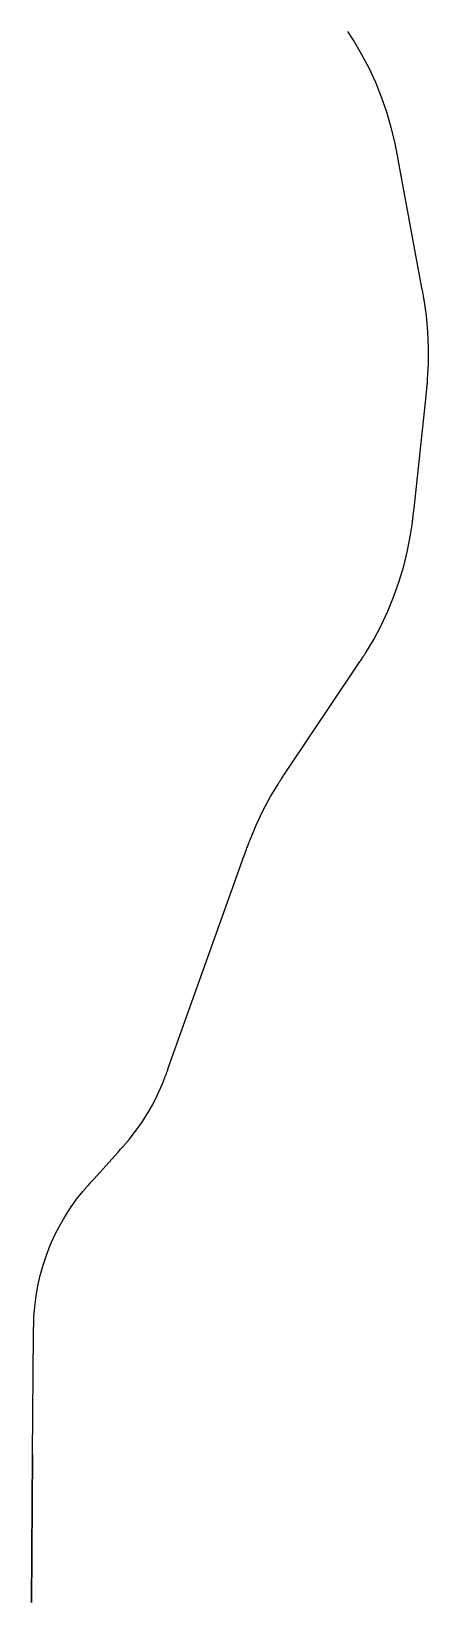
# Model space of a CAD drawing. Extents: x -94 to 1718882, y -67 to 443780.
# Drawn here: x 1683491 to 1687065, y 370521 to 384659 of the extents above; entities that cross this region are included whole.
import ezdxf

# ---------------------------------------------------------------- set-up
doc = ezdxf.new("R2010")
doc.units = 0
doc.layers.add('Level 1', color=7, linetype='Continuous')

msp = doc.modelspace()

# ---------------------------------------------------------------- linework, layer by layer
at = {"layer": 'Level 1'}
for p, q in [((1686389, 384580), (1686337, 384659)), ((1686462, 384456), (1686389, 384580)), ((1686529, 384330), (1686462, 384456)), ((1686589, 384200), (1686529, 384330)), ((1686642, 384067), (1686589, 384200)), ((1686689, 383932), (1686642, 384067)), ((1686729, 383794), (1686689, 383932)), ((1686763, 383655), (1686729, 383794)), ((1686763, 383654), (1686763, 383655)), ((1686764, 383648), (1686763, 383654)), ((1686765, 383643), (1686764, 383648)), ((1686767, 383636), (1686765, 383643)), ((1686768, 383630), (1686767, 383636)), ((1686769, 383623), (1686768, 383630)), ((1686771, 383615), (1686769, 383623)), ((1686772, 383607), (1686771, 383615)), ((1686774, 383599), (1686772, 383607)), ((1686776, 383589), (1686774, 383599)), ((1686778, 383578), (1686776, 383589)), ((1686780, 383565), (1686778, 383578)), ((1686784, 383548), (1686780, 383565)), ((1686791, 383507), (1686784, 383548)), ((1687005, 382353), (1686791, 383507)), ((1687012, 382312), (1687005, 382353)), ((1687015, 382295), (1687012, 382312)), ((1687018, 382282), (1687015, 382295)), ((1687020, 382271), (1687018, 382282)), ((1687021, 382262), (1687020, 382271)), ((1687023, 382253), (1687021, 382262)), ((1687024, 382245), (1687023, 382253)), ((1687025, 382237), (1687024, 382245)), ((1687027, 382230), (1687025, 382237)), ((1687028, 382224), (1687027, 382230)), ((1687029, 382217), (1687028, 382224)), ((1687030, 382211), (1687029, 382217)), ((1687031, 382206), (1687030, 382211)), ((1687031, 382205), (1687031, 382206)), ((1687045, 382100), (1687031, 382205)), ((1687031, 382205), (1687031, 382205)), ((1687059, 381958), (1687045, 382100)), ((1687065, 381814), (1687059, 381958)), ((1687064, 381671), (1687065, 381814)), ((1687056, 381528), (1687064, 381671)), ((1687049, 381450), (1687050, 381461)), ((1687050, 381461), (1687051, 381471)), ((1687051, 381471), (1687052, 381480)), ((1687052, 381480), (1687053, 381488)), ((1687053, 381488), (1687054, 381496)), ((1687054, 381503), (1687055, 381509)), ((1687054, 381496), (1687054, 381503)), ((1687055, 381516), (1687056, 381522)), ((1687055, 381509), (1687055, 381516)), ((1687056, 381522), (1687056, 381528)), ((1687056, 381528), (1687056, 381528)), ((1686934, 380367), (1687042, 381379)), ((1687042, 381379), (1687046, 381420)), ((1687046, 381420), (1687048, 381437)), ((1687048, 381437), (1687049, 381450)), ((1686929, 380326), (1686934, 380367)), ((1686903, 380128), (1686916, 380218)), ((1686916, 380218), (1686917, 380224)), ((1686916, 380218), (1686916, 380218)), ((1686916, 380218), (1686916, 380218)), ((1686917, 380224), (1686918, 380230)), ((1686918, 380230), (1686919, 380236)), ((1686919, 380236), (1686920, 380243)), ((1686920, 380250), (1686921, 380258)), ((1686920, 380243), (1686920, 380250)), ((1686921, 380258), (1686922, 380266)), ((1686922, 380266), (1686923, 380275)), ((1686923, 380275), (1686924, 380284)), ((1686924, 380284), (1686926, 380295)), ((1686926, 380295), (1686927, 380308)), ((1686927, 380308), (1686929, 380326)), ((1686876, 379987), (1686903, 380128)), ((1686842, 379848), (1686876, 379987)), ((1686801, 379711), (1686842, 379848)), ((1686753, 379576), (1686801, 379711)), ((1686699, 379443), (1686753, 379576)), ((1686638, 379313), (1686699, 379443)), ((1686571, 379187), (1686638, 379313)), ((1686487, 379048), (1686490, 379054)), ((1686490, 379054), (1686494, 379059)), ((1686494, 379059), (1686497, 379064)), ((1686497, 379064), (1686571, 379187)), ((1686497, 379064), (1686497, 379064)), ((1685792, 378011), (1686414, 378939)), ((1686414, 378939), (1686438, 378973)), ((1686438, 378973), (1686447, 378988)), ((1686447, 378988), (1686454, 378999)), ((1686454, 378999), (1686460, 379008)), ((1686460, 379008), (1686466, 379016)), ((1686466, 379016), (1686471, 379023)), ((1686471, 379023), (1686475, 379030)), ((1686475, 379030), (1686479, 379037)), ((1686479, 379037), (1686483, 379043)), ((1686483, 379043), (1686487, 379048)), ((1685731, 377919), (1685736, 377926)), ((1685736, 377926), (1685741, 377934)), ((1685741, 377934), (1685746, 377942)), ((1685746, 377942), (1685752, 377951)), ((1685752, 377951), (1685760, 377962)), ((1685760, 377962), (1685769, 377976)), ((1685769, 377976), (1685792, 378011)), ((1685642, 377773), (1685710, 377885)), ((1685710, 377886), (1685713, 377891)), ((1685710, 377885), (1685710, 377886)), ((1685713, 377891), (1685716, 377896)), ((1685716, 377896), (1685720, 377901)), ((1685720, 377901), (1685723, 377907)), ((1685723, 377907), (1685727, 377913)), ((1685727, 377913), (1685731, 377919)), ((1685513, 377518), (1685574, 377647)), ((1685574, 377647), (1685642, 377773)), ((1685458, 377385), (1685513, 377518)), ((1685446, 377355), (1685449, 377362)), ((1685449, 377362), (1685451, 377368)), ((1685451, 377368), (1685453, 377374)), ((1685453, 377374), (1685455, 377380)), ((1685455, 377380), (1685458, 377385)), ((1685458, 377385), (1685458, 377385)), ((1685458, 377385), (1685458, 377385)), ((1684726, 375338), (1685406, 377245)), ((1685406, 377245), (1685420, 377284)), ((1685420, 377284), (1685426, 377300)), ((1685426, 377300), (1685430, 377312)), ((1685430, 377312), (1685434, 377323)), ((1685434, 377323), (1685438, 377332)), ((1685438, 377332), (1685441, 377340)), ((1685441, 377340), (1685443, 377348)), ((1685443, 377348), (1685446, 377355)), ((1684687, 375232), (1684689, 375237)), ((1684689, 375237), (1684691, 375242)), ((1684691, 375242), (1684693, 375248)), ((1684693, 375248), (1684696, 375254)), ((1684696, 375254), (1684698, 375260)), ((1684698, 375260), (1684700, 375267)), ((1684700, 375267), (1684703, 375274)), ((1684703, 375274), (1684706, 375283)), ((1684706, 375283), (1684710, 375293)), ((1684710, 375293), (1684715, 375306)), ((1684715, 375306), (1684726, 375338)), ((1684627, 375089), (1684665, 375177)), ((1684665, 375177), (1684674, 375197)), ((1684674, 375197), (1684675, 375199)), ((1684674, 375197), (1684674, 375197)), ((1684675, 375199), (1684676, 375203)), ((1684676, 375203), (1684678, 375207)), ((1684678, 375207), (1684679, 375211)), ((1684679, 375211), (1684681, 375215)), ((1684681, 375215), (1684682, 375219)), ((1684682, 375219), (1684684, 375223)), ((1684684, 375223), (1684686, 375228)), ((1684686, 375228), (1684687, 375232)), ((1684536, 374921), (1684583, 375004)), ((1684583, 375004), (1684627, 375089)), ((1684429, 374763), (1684485, 374841)), ((1684485, 374841), (1684536, 374921)), ((1684355, 374670), (1684358, 374674)), ((1684358, 374674), (1684361, 374677)), ((1684361, 374677), (1684363, 374680)), ((1684363, 374680), (1684366, 374683)), ((1684366, 374683), (1684369, 374686)), ((1684369, 374686), (1684370, 374688)), ((1684370, 374688), (1684429, 374763)), ((1684052, 374332), (1684271, 374575)), ((1684271, 374575), (1684294, 374600)), ((1684294, 374600), (1684303, 374611)), ((1684303, 374611), (1684310, 374619)), ((1684310, 374619), (1684316, 374626)), ((1684316, 374626), (1684322, 374632)), ((1684322, 374632), (1684326, 374637)), ((1684326, 374637), (1684331, 374642)), ((1684331, 374642), (1684335, 374647)), ((1684335, 374647), (1684339, 374651)), ((1684339, 374651), (1684342, 374655)), ((1684342, 374655), (1684346, 374659)), ((1684346, 374659), (1684349, 374663)), ((1684349, 374663), (1684352, 374667)), ((1684352, 374667), (1684355, 374670)), ((1683974, 374244), (1683978, 374248)), ((1683978, 374248), (1683981, 374252)), ((1683981, 374252), (1683985, 374256)), ((1683985, 374256), (1683988, 374260)), ((1683988, 374260), (1683992, 374265)), ((1683992, 374265), (1683997, 374270)), ((1683997, 374270), (1684002, 374275)), ((1684002, 374275), (1684007, 374281)), ((1684007, 374281), (1684013, 374288)), ((1684013, 374288), (1684020, 374296)), ((1684020, 374296), (1684029, 374307)), ((1684029, 374307), (1684052, 374332)), ((1683842, 374072), (1683898, 374150)), ((1683898, 374150), (1683953, 374219)), ((1683953, 374219), (1683955, 374221)), ((1683955, 374221), (1683957, 374224)), ((1683957, 374224), (1683960, 374227)), ((1683960, 374227), (1683963, 374230)), ((1683963, 374230), (1683965, 374233)), ((1683965, 374233), (1683968, 374237)), ((1683968, 374237), (1683971, 374240)), ((1683971, 374240), (1683974, 374244)), ((1683743, 373909), (1683791, 373992)), ((1683791, 373992), (1683842, 374072)), ((1683661, 373737), (1683700, 373824)), ((1683700, 373824), (1683743, 373909)), ((1683626, 373648), (1683661, 373737)), ((1683570, 373465), (1683596, 373557)), ((1683596, 373557), (1683626, 373648)), ((1683549, 373372), (1683570, 373465)), ((1683521, 373183), (1683533, 373278)), ((1683533, 373278), (1683549, 373372)), ((1683514, 373088), (1683521, 373183)), ((1683511, 372997), (1683512, 373006)), ((1683511, 372986), (1683511, 372997)), ((1683511, 372972), (1683511, 372986)), ((1683512, 373045), (1683513, 373050)), ((1683512, 373040), (1683512, 373045)), ((1683512, 373034), (1683512, 373040)), ((1683512, 373028), (1683512, 373034)), ((1683512, 373021), (1683512, 373028)), ((1683512, 373014), (1683512, 373021)), ((1683512, 373006), (1683512, 373014)), ((1683513, 373073), (1683514, 373078)), ((1683513, 373069), (1683513, 373073)), ((1683513, 373065), (1683513, 373069)), ((1683513, 373060), (1683513, 373065)), ((1683513, 373055), (1683513, 373060)), ((1683513, 373050), (1683513, 373055)), ((1683514, 373088), (1683514, 373088)), ((1683514, 373086), (1683514, 373088)), ((1683514, 373082), (1683514, 373086)), ((1683514, 373078), (1683514, 373082)), ((1683502, 371852), (1683511, 372938)), ((1683511, 372938), (1683511, 372972)), ((1683491, 370521), (1683502, 371852)), ((1683502, 371852), (1683491, 370521))]:
    msp.add_line(p, q, dxfattribs=at)

doc.saveas('drawing.dxf')
